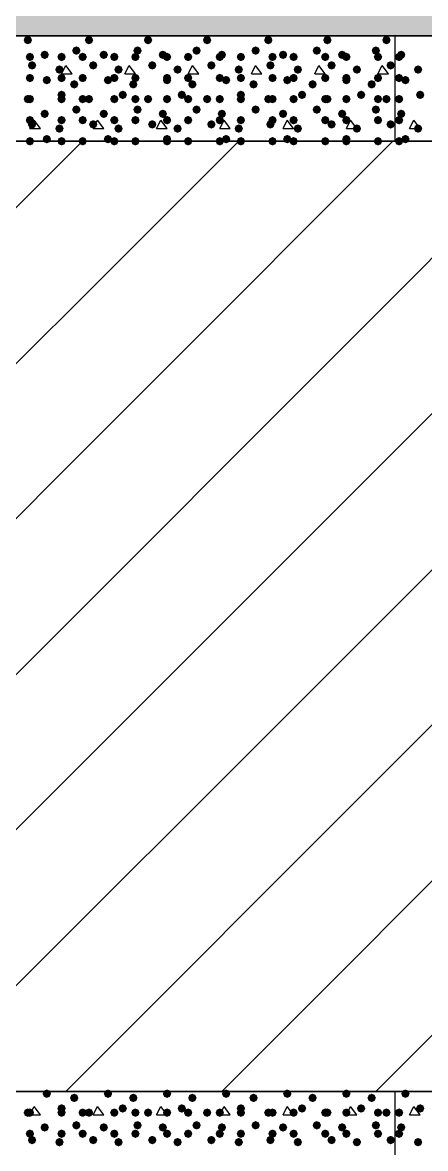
# Model space of a CAD drawing. Header units: millimetres. Extents: x 0 to 420, y 0 to 297.
# Drawn here: x 228.75 to 236.83, y 143.59 to 166.21 of the extents above; entities that cross this region are included whole.
import ezdxf

# ---------------------------------------------------------------- set-up
doc = ezdxf.new("R2010")
doc.units = ezdxf.units.MM
doc.layers.get('0').update_dxf_attribs({"linetype": 'CONTINUOUS'})

msp = doc.modelspace()

# ---------------------------------------------------------------- hatches: boundary and pattern name
at = {"true_color": 0x000008}
h = msp.add_hatch(color=0, dxfattribs=at)
h.paths.add_polyline_path([(378.544667, 177.927), (32.469667, 177.927), (378.544667, 165.946667)], flags=0)
h.paths.add_polyline_path([(32.469667, 177.927), (378.544667, 165.946667), (32.469667, 165.946667)], flags=0)
for points in [[(228.938667, 165.862), (228.913796, 165.802204), (228.854, 165.777333), (228.794204, 165.802204), (228.769333, 165.862), (228.794204, 165.921796), (228.854, 165.946667), (228.913796, 165.921796)], [(230.166333, 165.862), (230.141462, 165.802204), (230.081667, 165.777333), (230.021871, 165.802204), (229.997, 165.862), (230.021871, 165.921796), (230.081667, 165.946667), (230.141462, 165.921796)], [(231.351667, 165.862), (231.326796, 165.802204), (231.267, 165.777333), (231.207204, 165.802204), (231.182333, 165.862), (231.207204, 165.921796), (231.267, 165.946667), (231.326796, 165.921796)], [(232.537, 165.862), (232.512129, 165.802204), (232.452333, 165.777333), (232.392538, 165.802204), (232.367667, 165.862), (232.392537, 165.921796), (232.452333, 165.946667), (232.512129, 165.921796)], [(233.764667, 165.862), (233.739796, 165.802204), (233.68, 165.777333), (233.620204, 165.802204), (233.595333, 165.862), (233.620204, 165.921796), (233.68, 165.946667), (233.739796, 165.921796)], [(234.95, 165.862), (234.925129, 165.802204), (234.865333, 165.777333), (234.805538, 165.802204), (234.780667, 165.862), (234.805537, 165.921796), (234.865333, 165.946667), (234.925129, 165.921796)], [(236.135333, 165.862), (236.110462, 165.802204), (236.050667, 165.777333), (235.990871, 165.802204), (235.966, 165.862), (235.990871, 165.921796), (236.050667, 165.946667), (236.110462, 165.921796)], [(228.981, 165.523333), (228.956129, 165.463537), (228.896333, 165.438667), (228.836538, 165.463537), (228.811667, 165.523333), (228.836537, 165.583129), (228.896333, 165.608), (228.956129, 165.583129)], [(229.277333, 165.565667), (229.252462, 165.505871), (229.192667, 165.481), (229.132871, 165.505871), (229.108, 165.565667), (229.132871, 165.625462), (229.192667, 165.650333), (229.252462, 165.625463)], [(229.616, 165.523333), (229.591129, 165.463537), (229.531333, 165.438667), (229.471538, 165.463537), (229.446667, 165.523333), (229.471537, 165.583129), (229.531333, 165.608), (229.591129, 165.583129)], [(229.912333, 165.650333), (229.887462, 165.590537), (229.827667, 165.565667), (229.767871, 165.590537), (229.743, 165.650333), (229.767871, 165.710129), (229.827667, 165.735), (229.887462, 165.710129)], [(230.039333, 165.523333), (230.014462, 165.463537), (229.954667, 165.438667), (229.894871, 165.463537), (229.87, 165.523333), (229.894871, 165.583129), (229.954667, 165.608), (230.014462, 165.583129)], [(230.462667, 165.565667), (230.437796, 165.505871), (230.378, 165.481), (230.318204, 165.505871), (230.293333, 165.565667), (230.318204, 165.625462), (230.378, 165.650333), (230.437796, 165.625463)], [(230.674333, 165.523333), (230.649463, 165.463537), (230.589667, 165.438667), (230.529871, 165.463537), (230.505, 165.523333), (230.529871, 165.583129), (230.589667, 165.608), (230.649462, 165.583129)], [(231.097667, 165.523333), (231.072796, 165.463537), (231.013, 165.438667), (230.953204, 165.463537), (230.928333, 165.523333), (230.953204, 165.583129), (231.013, 165.608), (231.072796, 165.583129)], [(231.14, 165.650333), (231.115129, 165.590537), (231.055333, 165.565667), (230.995538, 165.590537), (230.970667, 165.650333), (230.995537, 165.710129), (231.055333, 165.735), (231.115129, 165.710129)], [(231.648, 165.565667), (231.623129, 165.505871), (231.563333, 165.481), (231.503537, 165.505871), (231.478667, 165.565667), (231.503537, 165.625462), (231.563333, 165.650333), (231.623129, 165.625463)], [(231.732667, 165.523333), (231.707796, 165.463537), (231.648, 165.438667), (231.588204, 165.463537), (231.563333, 165.523333), (231.588204, 165.583129), (231.648, 165.608), (231.707796, 165.583129)], [(232.156, 165.523333), (232.131129, 165.463537), (232.071333, 165.438667), (232.011538, 165.463537), (231.986667, 165.523333), (232.011537, 165.583129), (232.071333, 165.608), (232.131129, 165.583129)], [(232.325333, 165.650333), (232.300462, 165.590537), (232.240667, 165.565667), (232.180871, 165.590537), (232.156, 165.650333), (232.180871, 165.710129), (232.240667, 165.735), (232.300462, 165.710129)], [(232.791, 165.523333), (232.766129, 165.463537), (232.706333, 165.438667), (232.646538, 165.463537), (232.621667, 165.523333), (232.646537, 165.583129), (232.706333, 165.608), (232.766129, 165.583129)], [(232.833333, 165.565667), (232.808462, 165.505871), (232.748667, 165.481), (232.688871, 165.505871), (232.664, 165.565667), (232.688871, 165.625462), (232.748667, 165.650333), (232.808462, 165.625463)], [(233.214333, 165.523333), (233.189462, 165.463537), (233.129667, 165.438667), (233.069871, 165.463537), (233.045, 165.523333), (233.069871, 165.583129), (233.129667, 165.608), (233.189462, 165.583129)], [(233.510667, 165.650333), (233.485796, 165.590537), (233.426, 165.565667), (233.366204, 165.590537), (233.341333, 165.650333), (233.366204, 165.710129), (233.426, 165.735), (233.485796, 165.710129)], [(233.849333, 165.523333), (233.824462, 165.463537), (233.764667, 165.438667), (233.704871, 165.463537), (233.68, 165.523333), (233.704871, 165.583129), (233.764667, 165.608), (233.824462, 165.583129)], [(234.061, 165.565667), (234.036129, 165.505871), (233.976333, 165.481), (233.916538, 165.505871), (233.891667, 165.565667), (233.916537, 165.625462), (233.976333, 165.650333), (234.036129, 165.625463)], [(234.272667, 165.523333), (234.247796, 165.463537), (234.188, 165.438667), (234.128204, 165.463537), (234.103333, 165.523333), (234.128204, 165.583129), (234.188, 165.608), (234.247796, 165.583129)], [(234.738333, 165.650333), (234.713462, 165.590537), (234.653667, 165.565667), (234.593871, 165.590537), (234.569, 165.650333), (234.593871, 165.710129), (234.653667, 165.735), (234.713462, 165.710129)], [(234.907667, 165.523333), (234.882796, 165.463537), (234.823, 165.438667), (234.763204, 165.463537), (234.738333, 165.523333), (234.763204, 165.583129), (234.823, 165.608), (234.882796, 165.583129)], [(235.246333, 165.565667), (235.221462, 165.505871), (235.161667, 165.481), (235.101871, 165.505871), (235.077, 165.565667), (235.101871, 165.625462), (235.161667, 165.650333), (235.221462, 165.625463)], [(235.331, 165.523333), (235.306129, 165.463537), (235.246333, 165.438667), (235.186538, 165.463537), (235.161667, 165.523333), (235.186537, 165.583129), (235.246333, 165.608), (235.306129, 165.583129)], [(235.923667, 165.650333), (235.898796, 165.590537), (235.839, 165.565667), (235.779204, 165.590537), (235.754333, 165.650333), (235.779204, 165.710129), (235.839, 165.735), (235.898796, 165.710129)], [(235.966, 165.523333), (235.941129, 165.463537), (235.881333, 165.438667), (235.821538, 165.463537), (235.796667, 165.523333), (235.821537, 165.583129), (235.881333, 165.608), (235.941129, 165.583129)], [(229.023333, 165.354), (228.998462, 165.294204), (228.938667, 165.269333), (228.878871, 165.294204), (228.854, 165.354), (228.878871, 165.413796), (228.938667, 165.438667), (228.998462, 165.413796)], [(229.573667, 165.269333), (229.548796, 165.209537), (229.489, 165.184667), (229.429204, 165.209537), (229.404333, 165.269333), (229.429204, 165.329129), (229.489, 165.354), (229.548796, 165.329129)], [(230.251, 165.354), (230.226129, 165.294204), (230.166333, 165.269333), (230.106538, 165.294204), (230.081667, 165.354), (230.106537, 165.413796), (230.166333, 165.438667), (230.226129, 165.413796)], [(230.759, 165.269333), (230.734129, 165.209537), (230.674333, 165.184667), (230.614538, 165.209537), (230.589667, 165.269333), (230.614537, 165.329129), (230.674333, 165.354), (230.734129, 165.329129)], [(231.436333, 165.354), (231.411462, 165.294204), (231.351667, 165.269333), (231.291871, 165.294204), (231.267, 165.354), (231.291871, 165.413796), (231.351667, 165.438667), (231.411462, 165.413796)], [(231.944333, 165.269333), (231.919463, 165.209537), (231.859667, 165.184667), (231.799871, 165.209537), (231.775, 165.269333), (231.799871, 165.329129), (231.859667, 165.354), (231.919462, 165.329129)], [(232.621667, 165.354), (232.596796, 165.294204), (232.537, 165.269333), (232.477204, 165.294204), (232.452333, 165.354), (232.477204, 165.413796), (232.537, 165.438667), (232.596796, 165.413796)], [(233.172, 165.269333), (233.147129, 165.209537), (233.087333, 165.184667), (233.027537, 165.209537), (233.002667, 165.269333), (233.027537, 165.329129), (233.087333, 165.354), (233.147129, 165.329129)], [(233.807, 165.354), (233.782129, 165.294204), (233.722333, 165.269333), (233.662537, 165.294204), (233.637667, 165.354), (233.662537, 165.413796), (233.722333, 165.438667), (233.782129, 165.413796)], [(234.357333, 165.269333), (234.332462, 165.209537), (234.272667, 165.184667), (234.212871, 165.209537), (234.188, 165.269333), (234.212871, 165.329129), (234.272667, 165.354), (234.332462, 165.329129)], [(235.034667, 165.354), (235.009796, 165.294204), (234.95, 165.269333), (234.890204, 165.294204), (234.865333, 165.354), (234.890204, 165.413796), (234.95, 165.438667), (235.009796, 165.413796)], [(235.542667, 165.269333), (235.517796, 165.209537), (235.458, 165.184667), (235.398204, 165.209537), (235.373333, 165.269333), (235.398204, 165.329129), (235.458, 165.354), (235.517796, 165.329129)], [(236.22, 165.354), (236.195129, 165.294204), (236.135333, 165.269333), (236.075538, 165.294204), (236.050667, 165.354), (236.075537, 165.413796), (236.135333, 165.438667), (236.195129, 165.413796)], [(228.981, 165.1), (228.956129, 165.040204), (228.896333, 165.015333), (228.836538, 165.040204), (228.811667, 165.1), (228.836537, 165.159796), (228.896333, 165.184667), (228.956129, 165.159796)], [(229.319667, 165.057667), (229.294796, 164.997871), (229.235, 164.973), (229.175204, 164.997871), (229.150333, 165.057667), (229.175204, 165.117462), (229.235, 165.142333), (229.294796, 165.117463)], [(229.616, 165.1), (229.591129, 165.040204), (229.531333, 165.015333), (229.471538, 165.040204), (229.446667, 165.1), (229.471537, 165.159796), (229.531333, 165.184667), (229.591129, 165.159796)], [(230.039333, 165.1), (230.014462, 165.040204), (229.954667, 165.015333), (229.894871, 165.040204), (229.87, 165.1), (229.894871, 165.159796), (229.954667, 165.184667), (230.014462, 165.159796)], [(230.547333, 165.057667), (230.522462, 164.997871), (230.462667, 164.973), (230.402871, 164.997871), (230.378, 165.057667), (230.402871, 165.117462), (230.462667, 165.142333), (230.522462, 165.117463)], [(230.674333, 165.1), (230.649463, 165.040204), (230.589667, 165.015333), (230.529871, 165.040204), (230.505, 165.1), (230.529871, 165.159796), (230.589667, 165.184667), (230.649462, 165.159796)], [(231.097667, 165.1), (231.072796, 165.040204), (231.013, 165.015333), (230.953204, 165.040204), (230.928333, 165.1), (230.953204, 165.159796), (231.013, 165.184667), (231.072796, 165.159796)], [(231.732667, 165.1), (231.707796, 165.040204), (231.648, 165.015333), (231.588204, 165.040204), (231.563333, 165.1), (231.588204, 165.159796), (231.648, 165.184667), (231.707796, 165.159796)], [(231.732667, 165.057667), (231.707796, 164.997871), (231.648, 164.973), (231.588204, 164.997871), (231.563333, 165.057667), (231.588204, 165.117462), (231.648, 165.142333), (231.707796, 165.117463)], [(232.156, 165.1), (232.131129, 165.040204), (232.071333, 165.015333), (232.011538, 165.040204), (231.986667, 165.1), (232.011537, 165.159796), (232.071333, 165.184667), (232.131129, 165.159796)], [(232.791, 165.1), (232.766129, 165.040204), (232.706333, 165.015333), (232.646538, 165.040204), (232.621667, 165.1), (232.646537, 165.159796), (232.706333, 165.184667), (232.766129, 165.159796)], [(232.918, 165.057667), (232.893129, 164.997871), (232.833333, 164.973), (232.773538, 164.997871), (232.748667, 165.057667), (232.773537, 165.117462), (232.833333, 165.142333), (232.893129, 165.117463)], [(233.214333, 165.1), (233.189462, 165.040204), (233.129667, 165.015333), (233.069871, 165.040204), (233.045, 165.1), (233.069871, 165.159796), (233.129667, 165.184667), (233.189462, 165.159796)], [(233.849333, 165.1), (233.824462, 165.040204), (233.764667, 165.015333), (233.704871, 165.040204), (233.68, 165.1), (233.704871, 165.159796), (233.764667, 165.184667), (233.824462, 165.159796)], [(234.145667, 165.057667), (234.120796, 164.997871), (234.061, 164.973), (234.001204, 164.997871), (233.976333, 165.057667), (234.001204, 165.117462), (234.061, 165.142333), (234.120796, 165.117463)], [(234.272667, 165.1), (234.247796, 165.040204), (234.188, 165.015333), (234.128204, 165.040204), (234.103333, 165.1), (234.128204, 165.159796), (234.188, 165.184667), (234.247796, 165.159796)], [(234.907667, 165.1), (234.882796, 165.040204), (234.823, 165.015333), (234.763204, 165.040204), (234.738333, 165.1), (234.763204, 165.159796), (234.823, 165.184667), (234.882796, 165.159796)], [(235.331, 165.1), (235.306129, 165.040204), (235.246333, 165.015333), (235.186538, 165.040204), (235.161667, 165.1), (235.186537, 165.159796), (235.246333, 165.184667), (235.306129, 165.159796)], [(235.331, 165.057667), (235.306129, 164.997871), (235.246333, 164.973), (235.186538, 164.997871), (235.161667, 165.057667), (235.186537, 165.117462), (235.246333, 165.142333), (235.306129, 165.117463)], [(235.966, 165.1), (235.941129, 165.040204), (235.881333, 165.015333), (235.821538, 165.040204), (235.796667, 165.1), (235.821537, 165.159796), (235.881333, 165.184667), (235.941129, 165.159796)], [(229.87, 164.973), (229.845129, 164.913204), (229.785333, 164.888333), (229.725538, 164.913204), (229.700667, 164.973), (229.725537, 165.032796), (229.785333, 165.057667), (229.845129, 165.032796)], [(231.055333, 164.973), (231.030462, 164.913204), (230.970667, 164.888333), (230.910871, 164.913204), (230.886, 164.973), (230.910871, 165.032796), (230.970667, 165.057667), (231.030462, 165.032796)], [(232.240667, 164.973), (232.215796, 164.913204), (232.156, 164.888333), (232.096204, 164.913204), (232.071333, 164.973), (232.096204, 165.032796), (232.156, 165.057667), (232.215796, 165.032796)], [(233.468333, 164.973), (233.443463, 164.913204), (233.383667, 164.888333), (233.323871, 164.913204), (233.299, 164.973), (233.323871, 165.032796), (233.383667, 165.057667), (233.443462, 165.032796)], [(234.653667, 164.973), (234.628796, 164.913204), (234.569, 164.888333), (234.509204, 164.913204), (234.484333, 164.973), (234.509204, 165.032796), (234.569, 165.057667), (234.628796, 165.032796)], [(235.839, 164.973), (235.814129, 164.913204), (235.754333, 164.888333), (235.694538, 164.913204), (235.669667, 164.973), (235.694537, 165.032796), (235.754333, 165.057667), (235.814129, 165.032796)], [(228.938667, 164.676667), (228.913796, 164.616871), (228.854, 164.592), (228.794204, 164.616871), (228.769333, 164.676667), (228.794204, 164.736462), (228.854, 164.761333), (228.913796, 164.736463)], [(228.981, 164.676667), (228.956129, 164.616871), (228.896333, 164.592), (228.836538, 164.616871), (228.811667, 164.676667), (228.836537, 164.736462), (228.896333, 164.761333), (228.956129, 164.736463)], [(229.616, 164.761333), (229.591129, 164.701537), (229.531333, 164.676667), (229.471538, 164.701537), (229.446667, 164.761333), (229.471537, 164.821129), (229.531333, 164.846), (229.591129, 164.821129)], [(229.616, 164.676667), (229.591129, 164.616871), (229.531333, 164.592), (229.471538, 164.616871), (229.446667, 164.676667), (229.471537, 164.736462), (229.531333, 164.761333), (229.591129, 164.736463)], [(230.039333, 164.676667), (230.014462, 164.616871), (229.954667, 164.592), (229.894871, 164.616871), (229.87, 164.676667), (229.894871, 164.736462), (229.954667, 164.761333), (230.014462, 164.736463)], [(230.166333, 164.676667), (230.141462, 164.616871), (230.081667, 164.592), (230.021871, 164.616871), (229.997, 164.676667), (230.021871, 164.736462), (230.081667, 164.761333), (230.141462, 164.736463)], [(230.674333, 164.676667), (230.649463, 164.616871), (230.589667, 164.592), (230.529871, 164.616871), (230.505, 164.676667), (230.529871, 164.736462), (230.589667, 164.761333), (230.649462, 164.736463)], [(230.843667, 164.761333), (230.818796, 164.701537), (230.759, 164.676667), (230.699204, 164.701537), (230.674333, 164.761333), (230.699204, 164.821129), (230.759, 164.846), (230.818796, 164.821129)], [(231.097667, 164.676667), (231.072796, 164.616871), (231.013, 164.592), (230.953204, 164.616871), (230.928333, 164.676667), (230.953204, 164.736462), (231.013, 164.761333), (231.072796, 164.736463)], [(231.351667, 164.676667), (231.326796, 164.616871), (231.267, 164.592), (231.207204, 164.616871), (231.182333, 164.676667), (231.207204, 164.736462), (231.267, 164.761333), (231.326796, 164.736463)], [(231.732667, 164.676667), (231.707796, 164.616871), (231.648, 164.592), (231.588204, 164.616871), (231.563333, 164.676667), (231.588204, 164.736462), (231.648, 164.761333), (231.707796, 164.736463)], [(232.029, 164.761333), (232.004129, 164.701537), (231.944333, 164.676667), (231.884538, 164.701537), (231.859667, 164.761333), (231.884537, 164.821129), (231.944333, 164.846), (232.004129, 164.821129)], [(232.156, 164.676667), (232.131129, 164.616871), (232.071333, 164.592), (232.011538, 164.616871), (231.986667, 164.676667), (232.011537, 164.736462), (232.071333, 164.761333), (232.131129, 164.736463)], [(232.537, 164.676667), (232.512129, 164.616871), (232.452333, 164.592), (232.392538, 164.616871), (232.367667, 164.676667), (232.392537, 164.736462), (232.452333, 164.761333), (232.512129, 164.736463)], [(232.791, 164.676667), (232.766129, 164.616871), (232.706333, 164.592), (232.646538, 164.616871), (232.621667, 164.676667), (232.646537, 164.736462), (232.706333, 164.761333), (232.766129, 164.736463)], [(233.214333, 164.761333), (233.189462, 164.701537), (233.129667, 164.676667), (233.069871, 164.701537), (233.045, 164.761333), (233.069871, 164.821129), (233.129667, 164.846), (233.189462, 164.821129)], [(233.214333, 164.676667), (233.189462, 164.616871), (233.129667, 164.592), (233.069871, 164.616871), (233.045, 164.676667), (233.069871, 164.736462), (233.129667, 164.761333), (233.189462, 164.736463)], [(233.764667, 164.676667), (233.739796, 164.616871), (233.68, 164.592), (233.620204, 164.616871), (233.595333, 164.676667), (233.620204, 164.736462), (233.68, 164.761333), (233.739796, 164.736463)], [(233.849333, 164.676667), (233.824462, 164.616871), (233.764667, 164.592), (233.704871, 164.616871), (233.68, 164.676667), (233.704871, 164.736462), (233.764667, 164.761333), (233.824462, 164.736463)], [(234.272667, 164.676667), (234.247796, 164.616871), (234.188, 164.592), (234.128204, 164.616871), (234.103333, 164.676667), (234.128204, 164.736462), (234.188, 164.761333), (234.247796, 164.736463)], [(234.442, 164.761333), (234.417129, 164.701537), (234.357333, 164.676667), (234.297537, 164.701537), (234.272667, 164.761333), (234.297537, 164.821129), (234.357333, 164.846), (234.417129, 164.821129)], [(234.907667, 164.676667), (234.882796, 164.616871), (234.823, 164.592), (234.763204, 164.616871), (234.738333, 164.676667), (234.763204, 164.736462), (234.823, 164.761333), (234.882796, 164.736463)], [(234.95, 164.676667), (234.925129, 164.616871), (234.865333, 164.592), (234.805538, 164.616871), (234.780667, 164.676667), (234.805537, 164.736462), (234.865333, 164.761333), (234.925129, 164.736463)], [(235.331, 164.676667), (235.306129, 164.616871), (235.246333, 164.592), (235.186538, 164.616871), (235.161667, 164.676667), (235.186537, 164.736462), (235.246333, 164.761333), (235.306129, 164.736463)], [(235.627333, 164.761333), (235.602463, 164.701537), (235.542667, 164.676667), (235.482871, 164.701537), (235.458, 164.761333), (235.482871, 164.821129), (235.542667, 164.846), (235.602462, 164.821129)], [(235.966, 164.676667), (235.941129, 164.616871), (235.881333, 164.592), (235.821538, 164.616871), (235.796667, 164.676667), (235.821537, 164.736462), (235.881333, 164.761333), (235.941129, 164.736463)], [(236.135333, 164.676667), (236.110462, 164.616871), (236.050667, 164.592), (235.990871, 164.616871), (235.966, 164.676667), (235.990871, 164.736462), (236.050667, 164.761333), (236.110462, 164.736463)], [(229.277333, 164.380333), (229.252462, 164.320537), (229.192667, 164.295667), (229.132871, 164.320537), (229.108, 164.380333), (229.132871, 164.440129), (229.192667, 164.465), (229.252462, 164.440129)], [(229.912333, 164.465), (229.887462, 164.405204), (229.827667, 164.380333), (229.767871, 164.405204), (229.743, 164.465), (229.767871, 164.524796), (229.827667, 164.549667), (229.887462, 164.524796)], [(230.462667, 164.380333), (230.437796, 164.320537), (230.378, 164.295667), (230.318204, 164.320537), (230.293333, 164.380333), (230.318204, 164.440129), (230.378, 164.465), (230.437796, 164.440129)], [(231.14, 164.465), (231.115129, 164.405204), (231.055333, 164.380333), (230.995538, 164.405204), (230.970667, 164.465), (230.995537, 164.524796), (231.055333, 164.549667), (231.115129, 164.524796)], [(231.648, 164.380333), (231.623129, 164.320537), (231.563333, 164.295667), (231.503537, 164.320537), (231.478667, 164.380333), (231.503537, 164.440129), (231.563333, 164.465), (231.623129, 164.440129)], [(232.325333, 164.465), (232.300462, 164.405204), (232.240667, 164.380333), (232.180871, 164.405204), (232.156, 164.465), (232.180871, 164.524796), (232.240667, 164.549667), (232.300462, 164.524796)], [(232.833333, 164.380333), (232.808462, 164.320537), (232.748667, 164.295667), (232.688871, 164.320537), (232.664, 164.380333), (232.688871, 164.440129), (232.748667, 164.465), (232.808462, 164.440129)], [(233.510667, 164.465), (233.485796, 164.405204), (233.426, 164.380333), (233.366204, 164.405204), (233.341333, 164.465), (233.366204, 164.524796), (233.426, 164.549667), (233.485796, 164.524796)], [(234.061, 164.380333), (234.036129, 164.320537), (233.976333, 164.295667), (233.916538, 164.320537), (233.891667, 164.380333), (233.916537, 164.440129), (233.976333, 164.465), (234.036129, 164.440129)], [(234.738333, 164.465), (234.713462, 164.405204), (234.653667, 164.380333), (234.593871, 164.405204), (234.569, 164.465), (234.593871, 164.524796), (234.653667, 164.549667), (234.713462, 164.524796)], [(235.246333, 164.380333), (235.221462, 164.320537), (235.161667, 164.295667), (235.101871, 164.320537), (235.077, 164.380333), (235.101871, 164.440129), (235.161667, 164.465), (235.221462, 164.440129)], [(235.923667, 164.465), (235.898796, 164.405204), (235.839, 164.380333), (235.779204, 164.405204), (235.754333, 164.465), (235.779204, 164.524796), (235.839, 164.549667), (235.898796, 164.524796)], [(228.981, 164.253333), (228.956129, 164.193537), (228.896333, 164.168667), (228.836538, 164.193537), (228.811667, 164.253333), (228.836537, 164.313129), (228.896333, 164.338), (228.956129, 164.313129)], [(229.023333, 164.168667), (228.998462, 164.108871), (228.938667, 164.084), (228.878871, 164.108871), (228.854, 164.168667), (228.878871, 164.228462), (228.938667, 164.253333), (228.998462, 164.228463)], [(229.616, 164.253333), (229.591129, 164.193537), (229.531333, 164.168667), (229.471538, 164.193537), (229.446667, 164.253333), (229.471537, 164.313129), (229.531333, 164.338), (229.591129, 164.313129)], [(230.039333, 164.253333), (230.014462, 164.193537), (229.954667, 164.168667), (229.894871, 164.193537), (229.87, 164.253333), (229.894871, 164.313129), (229.954667, 164.338), (230.014462, 164.313129)], [(230.251, 164.168667), (230.226129, 164.108871), (230.166333, 164.084), (230.106538, 164.108871), (230.081667, 164.168667), (230.106537, 164.228462), (230.166333, 164.253333), (230.226129, 164.228463)], [(230.674333, 164.253333), (230.649463, 164.193537), (230.589667, 164.168667), (230.529871, 164.193537), (230.505, 164.253333), (230.529871, 164.313129), (230.589667, 164.338), (230.649462, 164.313129)], [(231.097667, 164.253333), (231.072796, 164.193537), (231.013, 164.168667), (230.953204, 164.193537), (230.928333, 164.253333), (230.953204, 164.313129), (231.013, 164.338), (231.072796, 164.313129)], [(231.436333, 164.168667), (231.411462, 164.108871), (231.351667, 164.084), (231.291871, 164.108871), (231.267, 164.168667), (231.291871, 164.228462), (231.351667, 164.253333), (231.411462, 164.228463)], [(231.732667, 164.253333), (231.707796, 164.193537), (231.648, 164.168667), (231.588204, 164.193537), (231.563333, 164.253333), (231.588204, 164.313129), (231.648, 164.338), (231.707796, 164.313129)], [(232.156, 164.253333), (232.131129, 164.193537), (232.071333, 164.168667), (232.011538, 164.193537), (231.986667, 164.253333), (232.011537, 164.313129), (232.071333, 164.338), (232.131129, 164.313129)], [(232.621667, 164.168667), (232.596796, 164.108871), (232.537, 164.084), (232.477204, 164.108871), (232.452333, 164.168667), (232.477204, 164.228462), (232.537, 164.253333), (232.596796, 164.228463)], [(232.791, 164.253333), (232.766129, 164.193537), (232.706333, 164.168667), (232.646538, 164.193537), (232.621667, 164.253333), (232.646537, 164.313129), (232.706333, 164.338), (232.766129, 164.313129)], [(233.214333, 164.253333), (233.189462, 164.193537), (233.129667, 164.168667), (233.069871, 164.193537), (233.045, 164.253333), (233.069871, 164.313129), (233.129667, 164.338), (233.189462, 164.313129)], [(233.807, 164.168667), (233.782129, 164.108871), (233.722333, 164.084), (233.662537, 164.108871), (233.637667, 164.168667), (233.662537, 164.228462), (233.722333, 164.253333), (233.782129, 164.228463)], [(233.849333, 164.253333), (233.824462, 164.193537), (233.764667, 164.168667), (233.704871, 164.193537), (233.68, 164.253333), (233.704871, 164.313129), (233.764667, 164.338), (233.824462, 164.313129)], [(234.272667, 164.253333), (234.247796, 164.193537), (234.188, 164.168667), (234.128204, 164.193537), (234.103333, 164.253333), (234.128204, 164.313129), (234.188, 164.338), (234.247796, 164.313129)], [(234.907667, 164.253333), (234.882796, 164.193537), (234.823, 164.168667), (234.763204, 164.193537), (234.738333, 164.253333), (234.763204, 164.313129), (234.823, 164.338), (234.882796, 164.313129)], [(235.034667, 164.168667), (235.009796, 164.108871), (234.95, 164.084), (234.890204, 164.108871), (234.865333, 164.168667), (234.890204, 164.228462), (234.95, 164.253333), (235.009796, 164.228463)], [(235.331, 164.253333), (235.306129, 164.193537), (235.246333, 164.168667), (235.186538, 164.193537), (235.161667, 164.253333), (235.186537, 164.313129), (235.246333, 164.338), (235.306129, 164.313129)], [(235.966, 164.253333), (235.941129, 164.193537), (235.881333, 164.168667), (235.821538, 164.193537), (235.796667, 164.253333), (235.821537, 164.313129), (235.881333, 164.338), (235.941129, 164.313129)], [(236.22, 164.168667), (236.195129, 164.108871), (236.135333, 164.084), (236.075538, 164.108871), (236.050667, 164.168667), (236.075537, 164.228462), (236.135333, 164.253333), (236.195129, 164.228463)], [(229.573667, 164.084), (229.548796, 164.024204), (229.489, 163.999333), (229.429204, 164.024204), (229.404333, 164.084), (229.429204, 164.143796), (229.489, 164.168667), (229.548796, 164.143796)], [(230.759, 164.084), (230.734129, 164.024204), (230.674333, 163.999333), (230.614538, 164.024204), (230.589667, 164.084), (230.614537, 164.143796), (230.674333, 164.168667), (230.734129, 164.143796)], [(231.944333, 164.084), (231.919463, 164.024204), (231.859667, 163.999333), (231.799871, 164.024204), (231.775, 164.084), (231.799871, 164.143796), (231.859667, 164.168667), (231.919462, 164.143796)], [(233.172, 164.084), (233.147129, 164.024204), (233.087333, 163.999333), (233.027537, 164.024204), (233.002667, 164.084), (233.027537, 164.143796), (233.087333, 164.168667), (233.147129, 164.143796)], [(234.357333, 164.084), (234.332462, 164.024204), (234.272667, 163.999333), (234.212871, 164.024204), (234.188, 164.084), (234.212871, 164.143796), (234.272667, 164.168667), (234.332462, 164.143796)], [(235.542667, 164.084), (235.517796, 164.024204), (235.458, 163.999333), (235.398204, 164.024204), (235.373333, 164.084), (235.398204, 164.143796), (235.458, 164.168667), (235.517796, 164.143796)], [(228.981, 163.83), (228.956129, 163.770204), (228.896333, 163.745333), (228.836538, 163.770204), (228.811667, 163.83), (228.836537, 163.889796), (228.896333, 163.914667), (228.956129, 163.889796)], [(229.319667, 163.872333), (229.294796, 163.812537), (229.235, 163.787667), (229.175204, 163.812537), (229.150333, 163.872333), (229.175204, 163.932129), (229.235, 163.957), (229.294796, 163.932129)], [(229.616, 163.83), (229.591129, 163.770204), (229.531333, 163.745333), (229.471538, 163.770204), (229.446667, 163.83), (229.471537, 163.889796), (229.531333, 163.914667), (229.591129, 163.889796)], [(230.039333, 163.83), (230.014462, 163.770204), (229.954667, 163.745333), (229.894871, 163.770204), (229.87, 163.83), (229.894871, 163.889796), (229.954667, 163.914667), (230.014462, 163.889796)], [(230.547333, 163.872333), (230.522462, 163.812537), (230.462667, 163.787667), (230.402871, 163.812537), (230.378, 163.872333), (230.402871, 163.932129), (230.462667, 163.957), (230.522462, 163.932129)], [(230.674333, 163.83), (230.649463, 163.770204), (230.589667, 163.745333), (230.529871, 163.770204), (230.505, 163.83), (230.529871, 163.889796), (230.589667, 163.914667), (230.649462, 163.889796)], [(231.097667, 163.83), (231.072796, 163.770204), (231.013, 163.745333), (230.953204, 163.770204), (230.928333, 163.83), (230.953204, 163.889796), (231.013, 163.914667), (231.072796, 163.889796)], [(231.732667, 163.872333), (231.707796, 163.812537), (231.648, 163.787667), (231.588204, 163.812537), (231.563333, 163.872333), (231.588204, 163.932129), (231.648, 163.957), (231.707796, 163.932129)], [(231.732667, 163.83), (231.707796, 163.770204), (231.648, 163.745333), (231.588204, 163.770204), (231.563333, 163.83), (231.588204, 163.889796), (231.648, 163.914667), (231.707796, 163.889796)], [(232.156, 163.83), (232.131129, 163.770204), (232.071333, 163.745333), (232.011538, 163.770204), (231.986667, 163.83), (232.011537, 163.889796), (232.071333, 163.914667), (232.131129, 163.889796)], [(232.791, 163.83), (232.766129, 163.770204), (232.706333, 163.745333), (232.646538, 163.770204), (232.621667, 163.83), (232.646537, 163.889796), (232.706333, 163.914667), (232.766129, 163.889796)], [(232.918, 163.872333), (232.893129, 163.812537), (232.833333, 163.787667), (232.773538, 163.812537), (232.748667, 163.872333), (232.773537, 163.932129), (232.833333, 163.957), (232.893129, 163.932129)], [(233.214333, 163.83), (233.189462, 163.770204), (233.129667, 163.745333), (233.069871, 163.770204), (233.045, 163.83), (233.069871, 163.889796), (233.129667, 163.914667), (233.189462, 163.889796)], [(233.849333, 163.83), (233.824462, 163.770204), (233.764667, 163.745333), (233.704871, 163.770204), (233.68, 163.83), (233.704871, 163.889796), (233.764667, 163.914667), (233.824462, 163.889796)], [(234.145667, 163.872333), (234.120796, 163.812537), (234.061, 163.787667), (234.001204, 163.812537), (233.976333, 163.872333), (234.001204, 163.932129), (234.061, 163.957), (234.120796, 163.932129)], [(234.272667, 163.83), (234.247796, 163.770204), (234.188, 163.745333), (234.128204, 163.770204), (234.103333, 163.83), (234.128204, 163.889796), (234.188, 163.914667), (234.247796, 163.889796)], [(234.907667, 163.83), (234.882796, 163.770204), (234.823, 163.745333), (234.763204, 163.770204), (234.738333, 163.83), (234.763204, 163.889796), (234.823, 163.914667), (234.882796, 163.889796)], [(235.331, 163.872333), (235.306129, 163.812537), (235.246333, 163.787667), (235.186538, 163.812537), (235.161667, 163.872333), (235.186537, 163.932129), (235.246333, 163.957), (235.306129, 163.932129)], [(235.331, 163.83), (235.306129, 163.770204), (235.246333, 163.745333), (235.186538, 163.770204), (235.161667, 163.83), (235.186537, 163.889796), (235.246333, 163.914667), (235.306129, 163.889796)], [(235.966, 163.83), (235.941129, 163.770204), (235.881333, 163.745333), (235.821538, 163.770204), (235.796667, 163.83), (235.821537, 163.889796), (235.881333, 163.914667), (235.941129, 163.889796)], [(229.319667, 144.695333), (229.294796, 144.635537), (229.235, 144.610667), (229.175204, 144.635537), (229.150333, 144.695333), (229.175204, 144.755129), (229.235, 144.78), (229.294796, 144.755129)], [(230.547333, 144.695333), (230.522462, 144.635537), (230.462667, 144.610667), (230.402871, 144.635537), (230.378, 144.695333), (230.402871, 144.755129), (230.462667, 144.78), (230.522462, 144.755129)], [(231.732667, 144.695333), (231.707796, 144.635537), (231.648, 144.610667), (231.588204, 144.635537), (231.563333, 144.695333), (231.588204, 144.755129), (231.648, 144.78), (231.707796, 144.755129)], [(232.918, 144.695333), (232.893129, 144.635537), (232.833333, 144.610667), (232.773538, 144.635537), (232.748667, 144.695333), (232.773537, 144.755129), (232.833333, 144.78), (232.893129, 144.755129)], [(234.145667, 144.695333), (234.120796, 144.635537), (234.061, 144.610667), (234.001204, 144.635537), (233.976333, 144.695333), (234.001204, 144.755129), (234.061, 144.78), (234.120796, 144.755129)], [(235.331, 144.695333), (235.306129, 144.635537), (235.246333, 144.610667), (235.186538, 144.635537), (235.161667, 144.695333), (235.186537, 144.755129), (235.246333, 144.78), (235.306129, 144.755129)], [(229.87, 144.610667), (229.845129, 144.550871), (229.785333, 144.526), (229.725538, 144.550871), (229.700667, 144.610667), (229.725537, 144.670462), (229.785333, 144.695333), (229.845129, 144.670463)], [(231.055333, 144.610667), (231.030462, 144.550871), (230.970667, 144.526), (230.910871, 144.550871), (230.886, 144.610667), (230.910871, 144.670462), (230.970667, 144.695333), (231.030462, 144.670463)], [(232.240667, 144.610667), (232.215796, 144.550871), (232.156, 144.526), (232.096204, 144.550871), (232.071333, 144.610667), (232.096204, 144.670462), (232.156, 144.695333), (232.215796, 144.670463)], [(233.468333, 144.610667), (233.443463, 144.550871), (233.383667, 144.526), (233.323871, 144.550871), (233.299, 144.610667), (233.323871, 144.670462), (233.383667, 144.695333), (233.443462, 144.670463)], [(234.653667, 144.610667), (234.628796, 144.550871), (234.569, 144.526), (234.509204, 144.550871), (234.484333, 144.610667), (234.509204, 144.670462), (234.569, 144.695333), (234.628796, 144.670463)], [(235.839, 144.610667), (235.814129, 144.550871), (235.754333, 144.526), (235.694538, 144.550871), (235.669667, 144.610667), (235.694537, 144.670462), (235.754333, 144.695333), (235.814129, 144.670463)], [(228.938667, 144.314333), (228.913796, 144.254537), (228.854, 144.229667), (228.794204, 144.254537), (228.769333, 144.314333), (228.794204, 144.374129), (228.854, 144.399), (228.913796, 144.374129)], [(228.981, 144.314333), (228.956129, 144.254537), (228.896333, 144.229667), (228.836538, 144.254537), (228.811667, 144.314333), (228.836537, 144.374129), (228.896333, 144.399), (228.956129, 144.374129)], [(229.616, 144.399), (229.591129, 144.339204), (229.531333, 144.314333), (229.471538, 144.339204), (229.446667, 144.399), (229.471537, 144.458796), (229.531333, 144.483667), (229.591129, 144.458796)], [(229.616, 144.314333), (229.591129, 144.254537), (229.531333, 144.229667), (229.471538, 144.254537), (229.446667, 144.314333), (229.471537, 144.374129), (229.531333, 144.399), (229.591129, 144.374129)], [(230.039333, 144.314333), (230.014462, 144.254537), (229.954667, 144.229667), (229.894871, 144.254537), (229.87, 144.314333), (229.894871, 144.374129), (229.954667, 144.399), (230.014462, 144.374129)], [(230.166333, 144.314333), (230.141462, 144.254537), (230.081667, 144.229667), (230.021871, 144.254537), (229.997, 144.314333), (230.021871, 144.374129), (230.081667, 144.399), (230.141462, 144.374129)], [(230.674333, 144.314333), (230.649463, 144.254537), (230.589667, 144.229667), (230.529871, 144.254537), (230.505, 144.314333), (230.529871, 144.374129), (230.589667, 144.399), (230.649462, 144.374129)], [(230.843667, 144.399), (230.818796, 144.339204), (230.759, 144.314333), (230.699204, 144.339204), (230.674333, 144.399), (230.699204, 144.458796), (230.759, 144.483667), (230.818796, 144.458796)], [(231.097667, 144.314333), (231.072796, 144.254537), (231.013, 144.229667), (230.953204, 144.254537), (230.928333, 144.314333), (230.953204, 144.374129), (231.013, 144.399), (231.072796, 144.374129)], [(231.351667, 144.314333), (231.326796, 144.254537), (231.267, 144.229667), (231.207204, 144.254537), (231.182333, 144.314333), (231.207204, 144.374129), (231.267, 144.399), (231.326796, 144.374129)], [(231.732667, 144.314333), (231.707796, 144.254537), (231.648, 144.229667), (231.588204, 144.254537), (231.563333, 144.314333), (231.588204, 144.374129), (231.648, 144.399), (231.707796, 144.374129)], [(232.029, 144.399), (232.004129, 144.339204), (231.944333, 144.314333), (231.884538, 144.339204), (231.859667, 144.399), (231.884537, 144.458796), (231.944333, 144.483667), (232.004129, 144.458796)], [(232.156, 144.314333), (232.131129, 144.254537), (232.071333, 144.229667), (232.011538, 144.254537), (231.986667, 144.314333), (232.011537, 144.374129), (232.071333, 144.399), (232.131129, 144.374129)], [(232.537, 144.314333), (232.512129, 144.254537), (232.452333, 144.229667), (232.392538, 144.254537), (232.367667, 144.314333), (232.392537, 144.374129), (232.452333, 144.399), (232.512129, 144.374129)], [(232.791, 144.314333), (232.766129, 144.254537), (232.706333, 144.229667), (232.646538, 144.254537), (232.621667, 144.314333), (232.646537, 144.374129), (232.706333, 144.399), (232.766129, 144.374129)], [(233.214333, 144.399), (233.189462, 144.339204), (233.129667, 144.314333), (233.069871, 144.339204), (233.045, 144.399), (233.069871, 144.458796), (233.129667, 144.483667), (233.189462, 144.458796)], [(233.214333, 144.314333), (233.189462, 144.254537), (233.129667, 144.229667), (233.069871, 144.254537), (233.045, 144.314333), (233.069871, 144.374129), (233.129667, 144.399), (233.189462, 144.374129)], [(233.764667, 144.314333), (233.739796, 144.254537), (233.68, 144.229667), (233.620204, 144.254537), (233.595333, 144.314333), (233.620204, 144.374129), (233.68, 144.399), (233.739796, 144.374129)], [(233.849333, 144.314333), (233.824462, 144.254537), (233.764667, 144.229667), (233.704871, 144.254537), (233.68, 144.314333), (233.704871, 144.374129), (233.764667, 144.399), (233.824462, 144.374129)], [(234.272667, 144.314333), (234.247796, 144.254537), (234.188, 144.229667), (234.128204, 144.254537), (234.103333, 144.314333), (234.128204, 144.374129), (234.188, 144.399), (234.247796, 144.374129)], [(234.442, 144.399), (234.417129, 144.339204), (234.357333, 144.314333), (234.297537, 144.339204), (234.272667, 144.399), (234.297537, 144.458796), (234.357333, 144.483667), (234.417129, 144.458796)], [(234.907667, 144.314333), (234.882796, 144.254537), (234.823, 144.229667), (234.763204, 144.254537), (234.738333, 144.314333), (234.763204, 144.374129), (234.823, 144.399), (234.882796, 144.374129)], [(234.95, 144.314333), (234.925129, 144.254537), (234.865333, 144.229667), (234.805538, 144.254537), (234.780667, 144.314333), (234.805537, 144.374129), (234.865333, 144.399), (234.925129, 144.374129)], [(235.331, 144.314333), (235.306129, 144.254537), (235.246333, 144.229667), (235.186538, 144.254537), (235.161667, 144.314333), (235.186537, 144.374129), (235.246333, 144.399), (235.306129, 144.374129)], [(235.627333, 144.399), (235.602463, 144.339204), (235.542667, 144.314333), (235.482871, 144.339204), (235.458, 144.399), (235.482871, 144.458796), (235.542667, 144.483667), (235.602462, 144.458796)], [(235.966, 144.314333), (235.941129, 144.254537), (235.881333, 144.229667), (235.821538, 144.254537), (235.796667, 144.314333), (235.821537, 144.374129), (235.881333, 144.399), (235.941129, 144.374129)], [(236.135333, 144.314333), (236.110462, 144.254537), (236.050667, 144.229667), (235.990871, 144.254537), (235.966, 144.314333), (235.990871, 144.374129), (236.050667, 144.399), (236.110462, 144.374129)], [(229.277333, 144.018), (229.252462, 143.958204), (229.192667, 143.933333), (229.132871, 143.958204), (229.108, 144.018), (229.132871, 144.077796), (229.192667, 144.102667), (229.252462, 144.077796)], [(229.912333, 144.060333), (229.887462, 144.000537), (229.827667, 143.975667), (229.767871, 144.000537), (229.743, 144.060333), (229.767871, 144.120129), (229.827667, 144.145), (229.887462, 144.120129)], [(230.462667, 144.018), (230.437796, 143.958204), (230.378, 143.933333), (230.318204, 143.958204), (230.293333, 144.018), (230.318204, 144.077796), (230.378, 144.102667), (230.437796, 144.077796)], [(231.14, 144.060333), (231.115129, 144.000537), (231.055333, 143.975667), (230.995538, 144.000537), (230.970667, 144.060333), (230.995537, 144.120129), (231.055333, 144.145), (231.115129, 144.120129)], [(231.648, 144.018), (231.623129, 143.958204), (231.563333, 143.933333), (231.503537, 143.958204), (231.478667, 144.018), (231.503537, 144.077796), (231.563333, 144.102667), (231.623129, 144.077796)], [(232.325333, 144.060333), (232.300462, 144.000537), (232.240667, 143.975667), (232.180871, 144.000537), (232.156, 144.060333), (232.180871, 144.120129), (232.240667, 144.145), (232.300462, 144.120129)], [(232.833333, 144.018), (232.808462, 143.958204), (232.748667, 143.933333), (232.688871, 143.958204), (232.664, 144.018), (232.688871, 144.077796), (232.748667, 144.102667), (232.808462, 144.077796)], [(233.510667, 144.060333), (233.485796, 144.000537), (233.426, 143.975667), (233.366204, 144.000537), (233.341333, 144.060333), (233.366204, 144.120129), (233.426, 144.145), (233.485796, 144.120129)], [(234.061, 144.018), (234.036129, 143.958204), (233.976333, 143.933333), (233.916538, 143.958204), (233.891667, 144.018), (233.916537, 144.077796), (233.976333, 144.102667), (234.036129, 144.077796)], [(234.738333, 144.060333), (234.713462, 144.000537), (234.653667, 143.975667), (234.593871, 144.000537), (234.569, 144.060333), (234.593871, 144.120129), (234.653667, 144.145), (234.713462, 144.120129)], [(235.246333, 144.018), (235.221462, 143.958204), (235.161667, 143.933333), (235.101871, 143.958204), (235.077, 144.018), (235.101871, 144.077796), (235.161667, 144.102667), (235.221462, 144.077796)], [(235.923667, 144.060333), (235.898796, 144.000537), (235.839, 143.975667), (235.779204, 144.000537), (235.754333, 144.060333), (235.779204, 144.120129), (235.839, 144.145), (235.898796, 144.120129)], [(228.981, 143.891), (228.956129, 143.831204), (228.896333, 143.806333), (228.836538, 143.831204), (228.811667, 143.891), (228.836537, 143.950796), (228.896333, 143.975667), (228.956129, 143.950796)], [(229.616, 143.891), (229.591129, 143.831204), (229.531333, 143.806333), (229.471538, 143.831204), (229.446667, 143.891), (229.471537, 143.950796), (229.531333, 143.975667), (229.591129, 143.950796)], [(230.039333, 143.891), (230.014462, 143.831204), (229.954667, 143.806333), (229.894871, 143.831204), (229.87, 143.891), (229.894871, 143.950796), (229.954667, 143.975667), (230.014462, 143.950796)], [(230.674333, 143.891), (230.649463, 143.831204), (230.589667, 143.806333), (230.529871, 143.831204), (230.505, 143.891), (230.529871, 143.950796), (230.589667, 143.975667), (230.649462, 143.950796)], [(231.097667, 143.891), (231.072796, 143.831204), (231.013, 143.806333), (230.953204, 143.831204), (230.928333, 143.891), (230.953204, 143.950796), (231.013, 143.975667), (231.072796, 143.950796)], [(231.732667, 143.891), (231.707796, 143.831204), (231.648, 143.806333), (231.588204, 143.831204), (231.563333, 143.891), (231.588204, 143.950796), (231.648, 143.975667), (231.707796, 143.950796)], [(232.156, 143.891), (232.131129, 143.831204), (232.071333, 143.806333), (232.011538, 143.831204), (231.986667, 143.891), (232.011537, 143.950796), (232.071333, 143.975667), (232.131129, 143.950796)], [(232.791, 143.891), (232.766129, 143.831204), (232.706333, 143.806333), (232.646538, 143.831204), (232.621667, 143.891), (232.646537, 143.950796), (232.706333, 143.975667), (232.766129, 143.950796)], [(233.214333, 143.891), (233.189462, 143.831204), (233.129667, 143.806333), (233.069871, 143.831204), (233.045, 143.891), (233.069871, 143.950796), (233.129667, 143.975667), (233.189462, 143.950796)], [(233.849333, 143.891), (233.824462, 143.831204), (233.764667, 143.806333), (233.704871, 143.831204), (233.68, 143.891), (233.704871, 143.950796), (233.764667, 143.975667), (233.824462, 143.950796)], [(234.272667, 143.891), (234.247796, 143.831204), (234.188, 143.806333), (234.128204, 143.831204), (234.103333, 143.891), (234.128204, 143.950796), (234.188, 143.975667), (234.247796, 143.950796)], [(234.907667, 143.891), (234.882796, 143.831204), (234.823, 143.806333), (234.763204, 143.831204), (234.738333, 143.891), (234.763204, 143.950796), (234.823, 143.975667), (234.882796, 143.950796)], [(235.331, 143.891), (235.306129, 143.831204), (235.246333, 143.806333), (235.186538, 143.831204), (235.161667, 143.891), (235.186537, 143.950796), (235.246333, 143.975667), (235.306129, 143.950796)], [(235.966, 143.891), (235.941129, 143.831204), (235.881333, 143.806333), (235.821538, 143.831204), (235.796667, 143.891), (235.821537, 143.950796), (235.881333, 143.975667), (235.941129, 143.950796)], [(229.023333, 143.764), (228.998462, 143.704204), (228.938667, 143.679333), (228.878871, 143.704204), (228.854, 143.764), (228.878871, 143.823796), (228.938667, 143.848667), (228.998462, 143.823796)], [(229.573667, 143.721667), (229.548796, 143.661871), (229.489, 143.637), (229.429204, 143.661871), (229.404333, 143.721667), (229.429204, 143.781462), (229.489, 143.806333), (229.548796, 143.781463)], [(230.251, 143.764), (230.226129, 143.704204), (230.166333, 143.679333), (230.106538, 143.704204), (230.081667, 143.764), (230.106537, 143.823796), (230.166333, 143.848667), (230.226129, 143.823796)], [(230.759, 143.721667), (230.734129, 143.661871), (230.674333, 143.637), (230.614538, 143.661871), (230.589667, 143.721667), (230.614537, 143.781462), (230.674333, 143.806333), (230.734129, 143.781463)], [(231.436333, 143.764), (231.411462, 143.704204), (231.351667, 143.679333), (231.291871, 143.704204), (231.267, 143.764), (231.291871, 143.823796), (231.351667, 143.848667), (231.411462, 143.823796)], [(231.944333, 143.721667), (231.919463, 143.661871), (231.859667, 143.637), (231.799871, 143.661871), (231.775, 143.721667), (231.799871, 143.781462), (231.859667, 143.806333), (231.919462, 143.781463)], [(232.621667, 143.764), (232.596796, 143.704204), (232.537, 143.679333), (232.477204, 143.704204), (232.452333, 143.764), (232.477204, 143.823796), (232.537, 143.848667), (232.596796, 143.823796)], [(233.172, 143.721667), (233.147129, 143.661871), (233.087333, 143.637), (233.027537, 143.661871), (233.002667, 143.721667), (233.027537, 143.781462), (233.087333, 143.806333), (233.147129, 143.781463)], [(233.807, 143.764), (233.782129, 143.704204), (233.722333, 143.679333), (233.662537, 143.704204), (233.637667, 143.764), (233.662537, 143.823796), (233.722333, 143.848667), (233.782129, 143.823796)], [(234.357333, 143.721667), (234.332462, 143.661871), (234.272667, 143.637), (234.212871, 143.661871), (234.188, 143.721667), (234.212871, 143.781462), (234.272667, 143.806333), (234.332462, 143.781463)], [(235.034667, 143.764), (235.009796, 143.704204), (234.95, 143.679333), (234.890204, 143.704204), (234.865333, 143.764), (234.890204, 143.823796), (234.95, 143.848667), (235.009796, 143.823796)], [(235.542667, 143.721667), (235.517796, 143.661871), (235.458, 143.637), (235.398204, 143.661871), (235.373333, 143.721667), (235.398204, 143.781462), (235.458, 143.806333), (235.517796, 143.781463)], [(236.22, 143.764), (236.195129, 143.704204), (236.135333, 143.679333), (236.075538, 143.704204), (236.050667, 143.764), (236.075537, 143.823796), (236.135333, 143.848667), (236.195129, 143.823796)]]:
    msp.add_hatch(color=0, dxfattribs=at).paths.add_polyline_path(points, flags=0)
at = {"true_color": 0x000007}
for points in [[(236.389333, 165.523333), (236.364463, 165.463537), (236.304667, 165.438667), (236.244871, 165.463537), (236.22, 165.523333), (236.244871, 165.583129), (236.304667, 165.608), (236.364462, 165.583129)], [(236.431667, 165.565667), (236.406796, 165.505871), (236.347, 165.481), (236.287204, 165.505871), (236.262333, 165.565667), (236.287204, 165.625462), (236.347, 165.650333), (236.406796, 165.625463)], [(236.770333, 165.269333), (236.745462, 165.209537), (236.685667, 165.184667), (236.625871, 165.209537), (236.601, 165.269333), (236.625871, 165.329129), (236.685667, 165.354), (236.745462, 165.329129)], [(236.389333, 165.1), (236.364463, 165.040204), (236.304667, 165.015333), (236.244871, 165.040204), (236.22, 165.1), (236.244871, 165.159796), (236.304667, 165.184667), (236.364462, 165.159796)], [(236.516333, 165.057667), (236.491462, 164.997871), (236.431667, 164.973), (236.371871, 164.997871), (236.347, 165.057667), (236.371871, 165.117462), (236.431667, 165.142333), (236.491462, 165.117463)], [(236.389333, 164.676667), (236.364463, 164.616871), (236.304667, 164.592), (236.244871, 164.616871), (236.22, 164.676667), (236.244871, 164.736462), (236.304667, 164.761333), (236.364462, 164.736463)], [(236.812667, 164.761333), (236.787796, 164.701537), (236.728, 164.676667), (236.668204, 164.701537), (236.643333, 164.761333), (236.668204, 164.821129), (236.728, 164.846), (236.787796, 164.821129)], [(236.431667, 164.380333), (236.406796, 164.320537), (236.347, 164.295667), (236.287204, 164.320537), (236.262333, 164.380333), (236.287204, 164.440129), (236.347, 164.465), (236.406796, 164.440129)], [(236.389333, 164.253333), (236.364463, 164.193537), (236.304667, 164.168667), (236.244871, 164.193537), (236.22, 164.253333), (236.244871, 164.313129), (236.304667, 164.338), (236.364462, 164.313129)], [(236.770333, 164.084), (236.745462, 164.024204), (236.685667, 163.999333), (236.625871, 164.024204), (236.601, 164.084), (236.625871, 164.143796), (236.685667, 164.168667), (236.745462, 164.143796)], [(236.389333, 163.83), (236.364463, 163.770204), (236.304667, 163.745333), (236.244871, 163.770204), (236.22, 163.83), (236.244871, 163.889796), (236.304667, 163.914667), (236.364462, 163.889796)], [(236.516333, 163.872333), (236.491462, 163.812537), (236.431667, 163.787667), (236.371871, 163.812537), (236.347, 163.872333), (236.371871, 163.932129), (236.431667, 163.957), (236.491462, 163.932129)], [(236.516333, 144.695333), (236.491462, 144.635537), (236.431667, 144.610667), (236.371871, 144.635537), (236.347, 144.695333), (236.371871, 144.755129), (236.431667, 144.78), (236.491462, 144.755129)], [(236.389333, 144.314333), (236.364463, 144.254537), (236.304667, 144.229667), (236.244871, 144.254537), (236.22, 144.314333), (236.244871, 144.374129), (236.304667, 144.399), (236.364462, 144.374129)], [(236.812667, 144.399), (236.787796, 144.339204), (236.728, 144.314333), (236.668204, 144.339204), (236.643333, 144.399), (236.668204, 144.458796), (236.728, 144.483667), (236.787796, 144.458796)], [(236.431667, 144.018), (236.406796, 143.958204), (236.347, 143.933333), (236.287204, 143.958204), (236.262333, 144.018), (236.287204, 144.077796), (236.347, 144.102667), (236.406796, 144.077796)], [(236.389333, 143.891), (236.364463, 143.831204), (236.304667, 143.806333), (236.244871, 143.831204), (236.22, 143.891), (236.244871, 143.950796), (236.304667, 143.975667), (236.364462, 143.950796)], [(236.770333, 143.721667), (236.745462, 143.661871), (236.685667, 143.637), (236.625871, 143.661871), (236.601, 143.721667), (236.625871, 143.781462), (236.685667, 143.806333), (236.745462, 143.781463)]]:
    msp.add_hatch(color=0, dxfattribs=at).paths.add_polyline_path(points, flags=0)

# ---------------------------------------------------------------- linework, layer by layer
at = {"color": 0, "true_color": 0x000008}
msp.add_lwpolyline([(32.469667, 177.927), (378.544667, 165.946667), (32.469667, 165.946667)], close=True, dxfattribs=at)
at = {"color": 0, "true_color": 0x000007}
for points in [[(31.369, 142.621), (31.369, 165.946667), (379.603, 165.946667), (379.603, 142.621), (217.17, 142.621), (217.17, 121.454333), (193.844333, 121.454333), (193.844333, 142.621)], [(31.369, 142.621), (31.369, 165.946667), (379.603, 165.946667), (379.603, 142.621), (217.17, 142.621), (217.17, 121.454333), (193.844333, 121.454333), (193.844333, 142.621)], [(236.22, 165.946667), (236.22, 163.83), (238.336667, 163.83), (238.336667, 165.946667)], [(236.22, 144.737667), (236.22, 142.621), (238.336667, 142.621), (238.336667, 144.737667)]]:
    msp.add_lwpolyline(points, close=True, dxfattribs=at)
for points in [[(236.22, 165.946667), (217.17, 165.946667)], [(236.516333, 164.084), (236.601, 164.253333)], [(236.728, 164.084), (236.601, 164.253333)], [(236.516333, 164.084), (236.728, 164.084)], [(217.17, 163.83), (236.22, 163.83)], [(236.22, 144.737667), (217.17, 144.737667)], [(236.516333, 144.272), (236.601, 144.441333)], [(236.728, 144.272), (236.601, 144.441333)], [(236.516333, 144.272), (236.728, 144.272)]]:
    msp.add_lwpolyline(points, dxfattribs=at)
at = {"color": 0, "true_color": 0x000008}
for points in [[(229.531333, 165.184667), (229.616, 165.354)], [(229.743, 165.184667), (229.616, 165.354)], [(230.801333, 165.184667), (230.886, 165.354)], [(231.013, 165.184667), (230.886, 165.354)], [(232.071333, 165.184667), (232.156, 165.354)], [(232.283, 165.184667), (232.156, 165.354)], [(233.341333, 165.184667), (233.426, 165.354)], [(233.553, 165.184667), (233.426, 165.354)], [(234.611333, 165.184667), (234.696, 165.354)], [(234.823, 165.184667), (234.696, 165.354)], [(235.881333, 165.184667), (235.966, 165.354)], [(236.093, 165.184667), (235.966, 165.354)], [(229.531333, 165.184667), (229.743, 165.184667)], [(230.801333, 165.184667), (231.013, 165.184667)], [(232.071333, 165.184667), (232.283, 165.184667)], [(233.341333, 165.184667), (233.553, 165.184667)], [(234.611333, 165.184667), (234.823, 165.184667)], [(235.881333, 165.184667), (236.093, 165.184667)], [(228.896333, 164.084), (228.981, 164.253333)], [(229.108, 164.084), (228.981, 164.253333)], [(230.166333, 164.084), (230.251, 164.253333)], [(230.378, 164.084), (230.251, 164.253333)], [(231.436333, 164.084), (231.521, 164.253333)], [(231.648, 164.084), (231.521, 164.253333)], [(232.706333, 164.084), (232.791, 164.253333)], [(232.918, 164.084), (232.791, 164.253333)], [(233.976333, 164.084), (234.061, 164.253333)], [(234.188, 164.084), (234.061, 164.253333)], [(235.246333, 164.084), (235.331, 164.253333)], [(235.458, 164.084), (235.331, 164.253333)], [(228.896333, 164.084), (229.108, 164.084)], [(230.166333, 164.084), (230.378, 164.084)], [(231.436333, 164.084), (231.648, 164.084)], [(232.706333, 164.084), (232.918, 164.084)], [(233.976333, 164.084), (234.188, 164.084)], [(235.246333, 164.084), (235.458, 164.084)], [(228.896333, 144.272), (228.981, 144.441333)], [(229.108, 144.272), (228.981, 144.441333)], [(230.166333, 144.272), (230.251, 144.441333)], [(230.378, 144.272), (230.251, 144.441333)], [(231.436333, 144.272), (231.521, 144.441333)], [(231.648, 144.272), (231.521, 144.441333)], [(232.706333, 144.272), (232.791, 144.441333)], [(232.918, 144.272), (232.791, 144.441333)], [(233.976333, 144.272), (234.061, 144.441333)], [(234.188, 144.272), (234.061, 144.441333)], [(235.246333, 144.272), (235.331, 144.441333)], [(235.458, 144.272), (235.331, 144.441333)], [(228.896333, 144.272), (229.108, 144.272)], [(230.166333, 144.272), (230.378, 144.272)], [(231.436333, 144.272), (231.648, 144.272)], [(232.706333, 144.272), (232.918, 144.272)], [(233.976333, 144.272), (234.188, 144.272)], [(235.246333, 144.272), (235.458, 144.272)]]:
    msp.add_lwpolyline(points, dxfattribs=at)
at = {"color": 0, "true_color": 0x0000fd}
msp.add_lwpolyline([(215.053333, 144.737667), (377.486333, 144.737667), (377.486333, 163.83), (33.528, 163.83), (33.528, 144.737667), (195.961, 144.737667), (195.961, 123.571), (215.053333, 123.571)], close=True, dxfattribs=at)
at = {"color": 0, "true_color": 0x000003}
for points in [[(195.961001, 126.703666), (233.087334, 163.829999)], [(200.067334, 133.942666), (229.954667, 163.829999)], [(217.127667, 144.737666), (236.177667, 163.829999)], [(220.260334, 144.737666), (239.310334, 163.829999)], [(223.350667, 144.737666), (242.443001, 163.829999)], [(226.483334, 144.737666), (245.575667, 163.829999)], [(229.616001, 144.737666), (248.666001, 163.829999)], [(232.748667, 144.737666), (251.798667, 163.829999)], [(235.839001, 144.737666), (254.931334, 163.829999)]]:
    msp.add_lwpolyline(points, dxfattribs=at)

doc.saveas('drawing.dxf')
